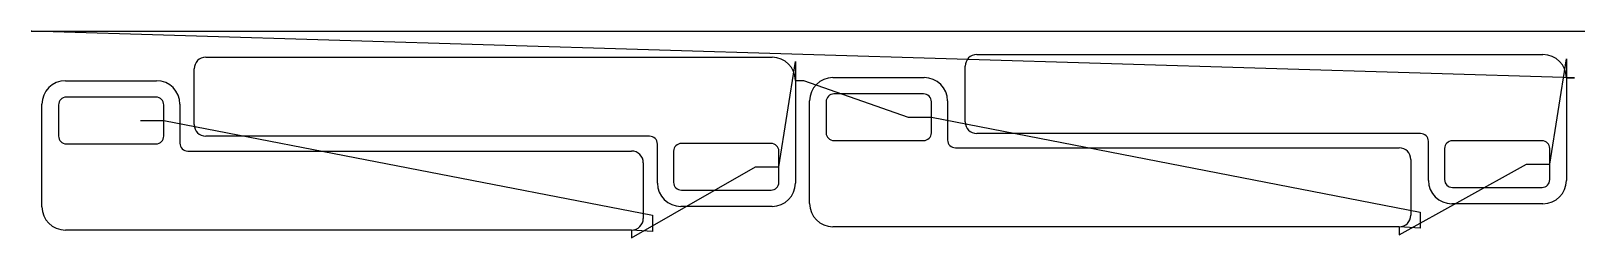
# Model space of a CAD drawing. Header units: metres. Extents: x 0 to 1993, y 4 to 270.
import ezdxf

# ---------------------------------------------------------------- set-up
doc = ezdxf.new("R2010")
doc.units = ezdxf.units.M

msp = doc.modelspace()

# ---------------------------------------------------------------- linework, layer by layer
at = {"layer": 'TOOL_0'}
for p, q in [((1979.655, 209.489), (-0.001, 269.715)), ((-0.001, 269.715), (0.999, 269.715)), ((0.999, 269.715), (-0.001, 269.715)), ((-0.001, 269.715), (0.999, 269.715)), ((0.999, 269.715), (1991.999, 269.715)), ((1991.999, 269.715), (1992.999, 269.715)), ((1213.024, 239.489), (1939.224, 239.489)), ((209.146, 149.533), (209.146, 221.033)), ((224.146, 236.033), (950.346, 236.033)), ((959.096, 95.283), (980.346, 230.717)), ((980.346, 230.717), (980.346, 206.033)), ((1198.024, 152.989), (1198.024, 224.489)), ((1947.974, 98.739), (1969.224, 234.174)), ((1969.224, 234.174), (1969.224, 209.489)), ((44, 205.751), (161, 205.751)), ((980.346, 206.033), (980.346, 74.283)), ((980.346, 206.033), (990.777, 206.033)), ((990.777, 206.033), (1124.777, 158.899)), ((1028.526, 209.899), (1145.526, 209.899)), ((1969.224, 209.489), (1969.224, 77.739)), ((1969.224, 209.489), (1979.655, 209.489)), ((160.25, 184.751), (45.25, 184.751)), ((998.526, 48.149), (998.526, 179.899)), ((1144.777, 188.899), (1029.777, 188.899)), ((1175.526, 179.899), (1175.526, 129.649)), ((14, 44.001), (14, 175.751)), ((35.25, 174.751), (35.25, 134.751)), ((170.25, 154.751), (170.25, 174.751)), ((191, 175.751), (191, 125.501)), ((1019.777, 178.899), (1019.777, 138.899)), ((1154.777, 158.899), (1154.777, 178.899)), ((140.25, 154.751), (170.25, 154.751)), ((170.25, 134.751), (170.25, 154.751)), ((170.25, 154.751), (797.119, 33.019)), ((1124.777, 158.899), (1154.777, 158.899)), ((1154.777, 138.899), (1154.777, 158.899)), ((1154.777, 158.899), (1781.645, 37.166)), ((45.25, 124.751), (160.25, 124.751)), ((793.346, 134.533), (224.146, 134.533)), ((803.346, 74.283), (803.346, 124.533)), ((949.096, 125.283), (834.096, 125.283)), ((1029.777, 128.899), (1144.777, 128.899)), ((1185.526, 119.649), (1754.726, 119.649)), ((1782.224, 137.989), (1213.024, 137.989)), ((1792.224, 77.739), (1792.224, 127.989)), ((1937.974, 128.739), (1822.974, 128.739)), ((201, 115.501), (770.2, 115.501)), ((785.2, 100.501), (785.2, 29.001)), ((824.096, 115.283), (824.096, 75.283)), ((959.096, 95.283), (959.096, 115.283)), ((1769.726, 104.649), (1769.726, 33.149)), ((1812.974, 118.739), (1812.974, 78.739)), ((1947.974, 98.739), (1947.974, 118.739)), ((770.2, 3.785), (929.096, 95.283)), ((929.096, 95.283), (959.096, 95.283)), ((959.096, 75.283), (959.096, 95.283)), ((1754.726, 7.933), (1917.974, 98.739)), ((1917.974, 98.739), (1947.974, 98.739)), ((1947.974, 78.739), (1947.974, 98.739)), ((834.096, 65.283), (949.096, 65.283)), ((1822.974, 68.739), (1937.974, 68.739)), ((950.346, 44.283), (833.346, 44.283)), ((1939.224, 47.739), (1822.224, 47.739)), ((797.119, 33.019), (797.119, 12.072)), ((1781.645, 37.166), (1781.645, 16.22)), ((770.2, 14.001), (44, 14.001)), ((797.119, 12.072), (770.2, 14.001)), ((770.2, 14.001), (770.2, 3.785)), ((1754.726, 18.149), (1028.526, 18.149)), ((1781.645, 16.22), (1754.726, 18.149)), ((1754.726, 18.149), (1754.726, 7.933))]:
    msp.add_line(p, q, dxfattribs=at)
for centre, radius, start, end in [((1213.024, 224.489), 15, 90, 180), ((1939.224, 209.489), 30, 0, 90), ((224.146, 221.033), 15, 90, 180), ((950.346, 206.033), 30, 0, 90), ((44, 175.751), 30, 90, 180), ((161, 175.751), 30, 0, 90), ((1028.526, 179.899), 30, 90, 180), ((1145.526, 179.899), 30, 0, 90), ((45.25, 174.751), 10, 90, 180), ((160.25, 174.751), 10, 0, 90), ((1029.777, 178.899), 10, 90, 180), ((1144.777, 178.899), 10, 0, 90), ((224.146, 149.533), 15, 180, 270), ((1213.024, 152.989), 15, 180, 270), ((45.25, 134.751), 10, 180, 270), ((160.25, 134.751), 10, 270, 0), ((201, 125.501), 10, 180, 270), ((793.346, 124.533), 10, 0, 90), ((834.096, 115.283), 10, 90, 180), ((949.096, 115.283), 10, 0, 90), ((1029.777, 138.899), 10, 180, 270), ((1144.777, 138.899), 10, 270, 0), ((1185.526, 129.649), 10, 180, 270), ((1754.726, 104.649), 15, 0, 90), ((1782.224, 127.989), 10, 0, 90), ((1822.974, 118.739), 10, 90, 180), ((1937.974, 118.739), 10, 0, 90), ((770.2, 100.501), 15, 0, 90), ((833.346, 74.283), 30, 180, 270), ((834.096, 75.283), 10, 180, 270), ((949.096, 75.283), 10, 270, 0), ((950.346, 74.283), 30, 270, 0), ((1822.224, 77.739), 30, 180, 270), ((1822.974, 78.739), 10, 180, 270), ((1937.974, 78.739), 10, 270, 0), ((1939.224, 77.739), 30, 270, 0), ((44, 44.001), 30, 180, 270), ((1028.526, 48.149), 30, 180, 270), ((770.2, 29.001), 15, 270, 0), ((1754.726, 33.149), 15, 270, 0)]:
    msp.add_arc(centre, radius, start, end, dxfattribs=at)

doc.saveas('drawing.dxf')
